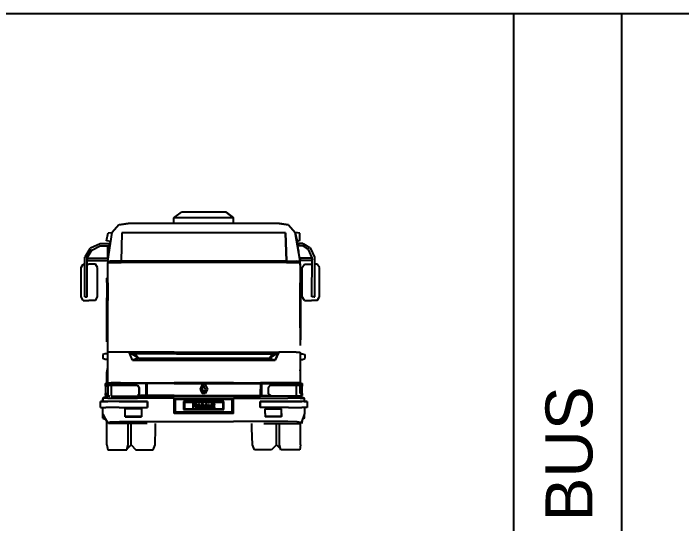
# Model space of a CAD drawing. Header units: millimetres. Extents: x 35403 to 155690, y 202798 to 276657.
# Drawn here: x 122408 to 130728, y 218152 to 224502 of the extents above; entities that cross this region are included whole.
import ezdxf

# ---------------------------------------------------------------- set-up
doc = ezdxf.new("R2010")
doc.units = ezdxf.units.MM
doc.layers.add('www.cad-blocks.net', color=7, linetype='Continuous')
doc.styles.get("Standard").update_dxf_attribs({"font": 'arial.ttf'})

# ---------------------------------------------------------------- blocks, each defined once
blk = doc.blocks.new('A$C67312C5B')
for p, q in [((1155.4, 2885), (1249.6, 2955)), ((1805.6, 2955), (1249.6, 2955)), ((1805.6, 2955), (1896.7, 2885)), ((1806.7, 2955), (1805.6, 2955)), ((1805.7, 2954.9), (1806.7, 2955)), ((1896.7, 2885), (1806.7, 2955)), ((1155.4, 2815), (1155.4, 2885)), ((1896.7, 2885), (1155.4, 2885)), ((1896.7, 2815), (1896.7, 2885)), ((471, 2799.6), (387.8, 2703.1)), ((471, 2799.6), (585.2, 2815)), ((471.7, 2799.7), (471.9, 2799.9)), ((585.2, 2815), (471.9, 2799.9)), ((585.2, 2815), (471.9, 2799.9)), ((586.3, 2815), (585.2, 2815)), ((1157.1, 2815), (586.3, 2815)), ((1895, 2815), (1157.1, 2815)), ((2465.8, 2815), (1895, 2815)), ((2465.8, 2815), (2466.9, 2815)), ((2581.1, 2799.6), (2466.9, 2815)), ((2466.9, 2815), (2580.2, 2799.9)), ((2580.2, 2799.9), (2471.5, 2814.4)), ((2580.4, 2799.7), (2580.2, 2799.9)), ((2580.2, 2799.9), (2580.2, 2799.9)), ((2581.1, 2799.6), (2664.3, 2703.1)), ((317.4, 2598.8), (335.5, 2699.7)), ((330.7, 2346.5), (387.8, 2703.1)), ((335.5, 2699.7), (387.8, 2703.1)), ((508.4, 2701.1), (497.5, 2346.3)), ((1157.1, 2701.1), (508.4, 2701.1)), ((1895, 2701.1), (1157.1, 2701.1)), ((2543.7, 2701.1), (1895, 2701.1)), ((2543.7, 2701.1), (2554.6, 2346.3)), ((2543.7, 2701.1), (2543.7, 2701.1)), ((2554.6, 2346.3), (2543.7, 2701.1)), ((2724.6, 2694.5), (2664.3, 2703.1)), ((2725, 2346.5), (2664.3, 2703.1)), ((2727.8, 2346.5), (2664.3, 2703.1)), ((2664.3, 2703.1), (2691.1, 2590.5)), ((2724.4, 2603.2), (2724.6, 2694.5)), ((369.8, 2590.5), (317.4, 2598.8)), ((351, 2566.7), (369.8, 2590.4)), ((2680.9, 2633.3), (2691.1, 2590.5)), ((2724.4, 2603.2), (2691.1, 2590.5)), ((2727.8, 2346.5), (2691.1, 2590.5)), ((47.9, 2399.3), (113.4, 2504.1)), ((118.1, 2510.8), (113.4, 2504.1)), ((118.1, 2510.8), (235.8, 2566.9)), ((132.8, 2484.6), (235.8, 2536.9)), ((235.8, 2566.9), (351.1, 2566.9)), ((235.8, 2536.9), (348.3, 2536.9)), ((330.7, 2384.7), (330.7, 2536.9)), ((349, 2544.4), (348.3, 2536.9)), ((350.4, 2559.4), (349, 2544.4)), ((351.1, 2566.9), (350.4, 2559.4)), ((2761.6, 2566.9), (2703.5, 2566.9)), ((2703.5, 2566.9), (2704.3, 2559.4)), ((2704.3, 2559.4), (2706, 2544.4)), ((2706, 2544.4), (2706.8, 2536.9)), ((2760.8, 2536.9), (2706.8, 2536.9)), ((2829.4, 2490.8), (2749.7, 2544.4)), ((2761.6, 2566.9), (2773.5, 2559.4)), ((2848.9, 2510.8), (2773.5, 2559.4)), ((2829.6, 2490.4), (2806.8, 2505.9)), ((2848.9, 2510.8), (2858.3, 2504.1)), ((2908.1, 2395.5), (2858.3, 2504.1)), ((75.5, 2388), (136.5, 2490.8)), ((75.5, 2387.1), (99.5, 2428.5)), ((2708.9, 2472.1), (2708.3, 2480.4)), ((2829.4, 2490.8), (2829.3, 2490.8)), ((2874.7, 2388), (2829.4, 2490.8)), ((45.4, 1901.9), (46.2, 2395.5)), ((47.9, 2399.3), (46.2, 2395.5)), ((76.6, 1901.9), (75.5, 2388)), ((75.5, 2384.7), (334.2, 2384.7)), ((75.5, 2377.2), (75.5, 2377.4)), ((75.5, 2377.2), (75.6, 2362.2)), ((75.5, 2362.1), (75.6, 2362.2)), ((75.6, 2354.7), (331.4, 2354.7)), ((330.7, 2346.5), (330.7, 2354.7)), ((330.7, 2346.5), (330.7, 2329.3)), ((330.7, 2346.5), (363.1, 2346.3)), ((331.4, 2354.7), (332.1, 2362.2)), ((333.5, 2377.2), (332.1, 2362.2)), ((333.5, 2377.2), (334.2, 2384.7)), ((363.1, 2346.3), (363.1, 2346.3)), ((497.5, 2346.3), (363.1, 2346.3)), ((363.1, 2346.3), (363.1, 2346.3)), ((394.5, 2329.2), (496.7, 2330.5)), ((1157.1, 2330.5), (496.7, 2330.5)), ((496.7, 2330.5), (496.7, 2330.5)), ((1157.1, 2346.3), (497.5, 2346.3)), ((1895, 2346.3), (1157.1, 2346.3)), ((1895, 2330.5), (1157.1, 2330.5)), ((2554.6, 2346.3), (1895, 2346.3)), ((2555.4, 2330.5), (1895, 2330.5)), ((2554.6, 2346.3), (2689, 2346.3)), ((2555.4, 2330.5), (2657.6, 2329.2)), ((2555.4, 2330.5), (2555.4, 2330.5)), ((2689, 2346.3), (2657.6, 2329.2)), ((2689, 2346.3), (2689, 2346.3)), ((2689.3, 2346.3), (2689, 2346.3)), ((2689, 2346.3), (2689, 2346.3)), ((2689.3, 2346.3), (2725, 2346.5)), ((2721.4, 2346.5), (2721.4, 2329.3)), ((2874.7, 2384.7), (2723.6, 2384.7)), ((2724.4, 2377.2), (2723.6, 2384.7)), ((2723.7, 2329.3), (2725, 2346.5)), ((2724.4, 2377.2), (2726.1, 2362.2)), ((2724.6, 2346.5), (2724.6, 2340.6)), ((2724.6, 2346.5), (2724.6, 2340.8)), ((2726.9, 2354.7), (2726.1, 2362.2)), ((2874.6, 2354.7), (2726.9, 2354.7)), ((2727.8, 2352.8), (2726.9, 2352.8)), ((2727.8, 2352.8), (2727.8, 2346.5)), ((2727.8, 2312.3), (2727.8, 2346.5)), ((2873.8, 1901.9), (2874.7, 2388)), ((2874.6, 2377.2), (2874.6, 2377.2)), ((2874.6, 2377.2), (2874.6, 2362.2)), ((2908.8, 1901.9), (2908.1, 2395.5)), ((0, 2267.9), (26.3, 2307.8)), ((0, 1902.5), (0, 2267.9)), ((26.3, 2307.8), (46.1, 2307.8)), ((75.7, 2307.8), (93.7, 2307.8)), ((160.6, 2307.8), (93.7, 2307.8)), ((176.9, 2307.8), (160.6, 2307.8)), ((203.2, 2267.9), (176.9, 2307.8)), ((176.9, 2307.8), (176.9, 2307.8)), ((203.2, 2267.9), (176.9, 2307.8)), ((203.2, 1902.5), (203.2, 2267.9)), ((203.2, 1902.5), (203.2, 2267.9)), ((330.7, 2329.3), (394.5, 2329.2)), ((330.7, 2329.3), (330.7, 2329.2)), ((394.4, 2329.2), (330.7, 2329.3)), ((330.7, 2077.6), (330.7, 2329.2)), ((394.4, 2329.2), (394.5, 2329.2)), ((2657.6, 2329.2), (2721.4, 2329.3)), ((2657.7, 2329.2), (2657.6, 2329.2)), ((2657.7, 2329.2), (2723.7, 2329.3)), ((2723.7, 2329.3), (2727.8, 2261.1)), ((2727.8, 2312.3), (2727.8, 2261.1)), ((2727.8, 2261.1), (2727.8, 2076.9)), ((2727.8, 2261.1), (2727.8, 2261.1)), ((2751.3, 2267.9), (2779.8, 2307.8)), ((2751.3, 1902.5), (2751.3, 2267.9)), ((2779.8, 2307.8), (2793.2, 2307.8)), ((2793.2, 2307.8), (2865.8, 2307.8)), ((2874.5, 2307.8), (2865.8, 2307.8)), ((2939, 2307.8), (2908.3, 2307.8)), ((2967.5, 2267.9), (2939, 2307.8)), ((2967.5, 1902.5), (2967.5, 2267.9)), ((330.7, 2138), (320.3, 2134.4)), ((320.3, 2080.2), (320.3, 2134.4)), ((330.7, 2084.2), (320.3, 2080.2)), ((320.3, 2080.2), (320.3, 1892.5)), ((2727.8, 2137.3), (2734.5, 2134.4)), ((2734.5, 2080.2), (2727.8, 2083.4)), ((2734.5, 2080.2), (2734.5, 2134.4)), ((2734.5, 1892.5), (2734.5, 2080.2)), ((330.7, 2077.6), (330.7, 1859.2)), ((2727.8, 1859.2), (2727.6, 2077.6)), ((2727.8, 1859.2), (2727.8, 2076.9)), ((26.3, 1856.8), (0, 1902.5)), ((26.3, 1856.8), (93.7, 1856.8)), ((46, 1901.9), (45.4, 1901.9)), ((46, 1901.9), (61.6, 1901.9)), ((61.6, 1901.9), (76.6, 1901.9)), ((160.6, 1856.8), (93.7, 1856.8)), ((176.9, 1856.8), (160.6, 1856.8)), ((176.9, 1856.8), (203.2, 1902.5)), ((176.9, 1856.8), (203.2, 1902.5)), ((176.9, 1856.8), (176.9, 1856.8)), ((320.3, 1341.6), (320.3, 1892.5)), ((330.7, 1533.7), (330.7, 1859.2)), ((2726.9, 1519.1), (2727.8, 1853.1)), ((2726.9, 1519.1), (2727.8, 1853)), ((2727.8, 1853), (2726.9, 1342.4)), ((2727.8, 1853), (2727.8, 1853.1)), ((2734.5, 1369.7), (2734.5, 1892.5)), ((2779.8, 1856.8), (2751.3, 1902.5)), ((2779.8, 1856.8), (2793.2, 1856.8)), ((2793.2, 1856.8), (2865.8, 1856.8)), ((2939, 1856.8), (2865.8, 1856.8)), ((2884.9, 1901.9), (2873.8, 1901.9)), ((2902.4, 1901.9), (2884.9, 1901.9)), ((2902.4, 1901.9), (2908.8, 1901.9)), ((2939, 1856.8), (2967.5, 1902.5)), ((330.7, 1215.1), (330.7, 1533.7)), ((2726.9, 1342.4), (2726.4, 1298.5)), ((2726.8, 1340.8), (2726.8, 1336.9)), ((2726.8, 1336.9), (2726.8, 1336.9)), ((2734.5, 1369.7), (2734.5, 1367.2)), ((299.6, 1194.5), (271, 1185.7)), ((271, 1185.7), (271, 1133.6)), ((330.7, 1194.5), (299.6, 1194.5)), ((330.7, 834.6), (330.7, 1215.1)), ((330.7, 1215.1), (330.7, 1215.1)), ((373.1, 1215.1), (330.7, 1215.1)), ((490.9, 1215.1), (373.1, 1215.1)), ((490.9, 1215.1), (490.9, 1215.1)), ((597.9, 1215.1), (490.9, 1215.1)), ((1157.1, 1215.1), (597.9, 1215.1)), ((597.9, 1215.1), (672.1, 1194.4)), ((640.9, 1113.7), (597.9, 1215.1)), ((711.8, 1138.3), (597.9, 1215.1)), ((1186.8, 1194.4), (672.1, 1194.4)), ((672.1, 1194.4), (711.8, 1138.3)), ((1157.1, 1215.1), (1895.1, 1215.1)), ((1186.8, 1194.4), (1865.3, 1194.3)), ((1865.3, 1194.3), (2385.6, 1194.3)), ((1895.1, 1215.1), (2460.4, 1215.1)), ((2346, 1138.3), (2460.4, 1215.1)), ((2385.6, 1194.3), (2346, 1138.3)), ((2385.6, 1194.3), (2460.4, 1215.1)), ((2417.4, 1113.7), (2460.4, 1215.1)), ((2460.4, 1215.1), (2417.4, 1113.7)), ((2561.2, 1215.1), (2460.4, 1215.1)), ((2561.2, 1215.1), (2561.2, 1215.1)), ((2679, 1215.1), (2561.2, 1215.1)), ((2679, 1215.1), (2726.3, 1215.1)), ((2679, 1215.1), (2679, 1215.1)), ((2726.3, 1215.1), (2726.3, 834.6)), ((2726.3, 1215.1), (2726.3, 1215.1)), ((2726.3, 1194.5), (2756, 1194.5)), ((2756, 1194.5), (2784.5, 1185.7)), ((2784.5, 1185.7), (2784.5, 1133.6)), ((299.6, 1121.7), (271, 1133.6)), ((330.7, 1121.7), (299.6, 1121.7)), ((711.8, 1138.3), (640.9, 1113.7)), ((640.9, 1113.7), (1157.1, 1113.7)), ((711.8, 1138.3), (1186.6, 1138.3)), ((1157.1, 1113.7), (1895.1, 1113.7)), ((1186.6, 1138.3), (1865.6, 1138.3)), ((1865.6, 1138.3), (2346, 1138.3)), ((1895.1, 1113.7), (2417.4, 1113.7)), ((2346, 1138.3), (2417.4, 1113.7)), ((2417.4, 1113.7), (2417.4, 1113.7)), ((2726.3, 1121.7), (2756, 1121.7)), ((2756, 1121.7), (2784.5, 1133.6)), ((320.6, 962.7), (330.7, 1023)), ((320.6, 928.5), (320.6, 962.7)), ((320.6, 831.1), (320.6, 928.5)), ((2731.5, 962.7), (2726.3, 994.1)), ((2731.5, 928.5), (2731.5, 962.7)), ((2731.5, 832.4), (2731.5, 928.5)), ((302.4, 824.6), (330.7, 834.6)), ((330.7, 834.6), (373.1, 834.6)), ((490.9, 834.6), (373.1, 834.6)), ((490.9, 834.6), (818.8, 834.6)), ((818.8, 834.6), (807.2, 824.6)), ((818.8, 834.6), (1157.1, 834.6)), ((818.8, 834.6), (818.8, 824.6)), ((1895.1, 834.6), (1157.1, 834.6)), ((1895.1, 834.6), (2232, 834.6)), ((2561.2, 834.6), (2232, 834.6)), ((2232, 824.6), (2232, 834.6)), ((2232, 834.6), (2243.8, 824.6)), ((2561.2, 834.6), (2561.2, 834.6)), ((2679, 834.6), (2561.2, 834.6)), ((2561.2, 834.6), (2561.2, 834.6)), ((2726.3, 834.6), (2679, 834.6)), ((2726.3, 834.6), (2749.6, 824.6)), ((302.3, 824.6), (302.4, 824.6)), ((302.3, 790.6), (302.3, 824.6)), ((302.3, 790.6), (302.5, 805.1)), ((302.3, 790.6), (302.3, 701.8)), ((330.7, 790.6), (302.3, 790.6)), ((302.4, 824.6), (354, 824.6)), ((302.5, 805.1), (355.3, 805.1)), ((330.7, 805.1), (330.7, 790.6)), ((330.7, 805.1), (355.3, 805.1)), ((330.7, 805.1), (330.7, 667.1)), ((485.9, 824.6), (354, 824.6)), ((355.3, 805.1), (484.9, 805.1)), ((373.1, 805.1), (373.1, 667.1)), ((373.1, 805.1), (484.9, 805.1)), ((484.9, 805.1), (699.5, 805.1)), ((807.2, 824.6), (485.9, 824.6)), ((699.5, 805.1), (723, 772.3)), ((699.6, 805), (699.5, 805.1)), ((699.6, 805), (700, 804.4)), ((723, 696.9), (723, 772.4)), ((723, 772.3), (723, 696.4)), ((807.2, 824.6), (807, 677.1)), ((1157.1, 824.6), (818.8, 824.6)), ((818.8, 824.6), (818.8, 667.1)), ((819.1, 677.1), (818.8, 824.6)), ((818.8, 824.6), (819.1, 755.1)), ((819.1, 677.3), (819.1, 755.1)), ((1157.1, 824.6), (1895.1, 824.6)), ((1506.2, 810.7), (1480.7, 755.2)), ((1480.7, 755.1), (1480.7, 755.2)), ((1480.7, 755.1), (1506.2, 700.3)), ((1503.4, 755.1), (1525.7, 797)), ((1525.7, 712.9), (1503.4, 755.2)), ((1504.5, 753.1), (1525.7, 713.9)), ((1506.2, 810.7), (1545.6, 810.7)), ((1548.4, 755.1), (1525.7, 797)), ((1548.4, 755.2), (1525.7, 712.9)), ((1547.3, 753.1), (1525.7, 713.9)), ((1545.6, 810.7), (1571.1, 755.2)), ((1571.1, 755.1), (1545.6, 700.3)), ((1571.1, 755.1), (1571.1, 755.2)), ((1895.1, 824.6), (2232, 824.6)), ((2232, 824.6), (2232, 755.1)), ((2232, 677.1), (2232, 755.1)), ((2243.8, 824.6), (2243.8, 677.1)), ((2243.8, 824.6), (2566.3, 824.6)), ((2358.4, 805.1), (2329.1, 772.3)), ((2329.1, 772.3), (2329.1, 696.4)), ((2358.4, 805.1), (2564.6, 805.1)), ((2358.4, 805), (2358.4, 805.1)), ((2564.6, 805.1), (2695.3, 805.1)), ((2679, 805.1), (2564.6, 805.1)), ((2566.3, 824.6), (2696.8, 824.6)), ((2679, 805.1), (2679, 667.1)), ((2679, 805.1), (2679, 805.1)), ((2695.3, 805.1), (2749.6, 805.1)), ((2721.4, 805.1), (2695.3, 805.1)), ((2696.8, 824.6), (2749.6, 824.6)), ((2726.3, 805.1), (2726.3, 701.8)), ((2726.3, 701.8), (2726.3, 790.6)), ((2749.9, 790.6), (2726.3, 790.6)), ((2749.9, 824.6), (2749.6, 824.6)), ((2749.6, 805.1), (2749.9, 790.6)), ((2749.9, 824.6), (2749.9, 790.6)), ((2749.9, 701.8), (2749.9, 790.6)), ((270.8, 641.9), (330.7, 667.1)), ((270.8, 641.9), (325.9, 666.6)), ((325.3, 666.9), (271.3, 642.1)), ((302.3, 701.8), (302.4, 677.1)), ((302.3, 701.8), (330.7, 701.8)), ((302.3, 676.6), (302.3, 701.8)), ((302.3, 676.6), (302.4, 677.1)), ((325.9, 666.6), (302.3, 676.6)), ((330.7, 667.1), (302.4, 677.1)), ((320.6, 664.7), (320.6, 668.9)), ((325.9, 666.6), (330.7, 667.1)), ((352.3, 667.1), (330.7, 667.1)), ((352.3, 667.1), (355, 667.1)), ((373.1, 667.1), (490.9, 667.1)), ((490.9, 667.1), (490.9, 667.1)), ((490.9, 667.1), (699.5, 667.1)), ((723, 696.4), (699.5, 677.1)), ((807, 677.1), (699.5, 677.1)), ((699.5, 667.1), (699.5, 677.1)), ((699.5, 667.1), (818.8, 667.1)), ((699.6, 667.1), (699.5, 667.1)), ((723, 696.9), (721.8, 695.4)), ((723, 696.9), (721.9, 695.5)), ((722.9, 696.4), (723, 696.4)), ((807, 677.1), (818.8, 667.1)), ((818.8, 667.1), (819.1, 677.1)), ((1157.1, 667.1), (818.8, 667.1)), ((819.1, 677.3), (819.1, 677.1)), ((1157.1, 677.1), (819.1, 677.1)), ((1157.1, 677.1), (1895.1, 677.1)), ((1895.1, 667.1), (1157.1, 667.1)), ((1545.6, 700.3), (1506.2, 700.3)), ((1525.6, 713.2), (1525.7, 712.9)), ((1525.8, 713.2), (1525.7, 712.9)), ((1895.1, 677.1), (2232, 677.1)), ((1895.1, 667.1), (2232, 667.1)), ((2232, 667.1), (2243.8, 677.1)), ((2232, 677.1), (2232, 667.1)), ((2352.6, 667.1), (2232, 667.1)), ((2243.8, 677.1), (2358.4, 677.1)), ((2330.5, 695.5), (2329.1, 696.9)), ((2329.1, 696.4), (2358.4, 677.1)), ((2329.2, 696.4), (2329.1, 696.4)), ((2352.5, 667.1), (2352.6, 667.1)), ((2561.2, 667.1), (2352.6, 667.1)), ((2358.4, 667.1), (2358.4, 677.1)), ((2358.4, 667.1), (2358.4, 667.1)), ((2679, 667.1), (2561.2, 667.1)), ((2679.4, 667.1), (2679, 667.1)), ((2679, 667.1), (2679, 667.1)), ((2726.3, 667.1), (2679.4, 667.1)), ((2726.3, 701.8), (2749.9, 701.8)), ((2749.8, 677.1), (2726.3, 667.1)), ((2726.3, 667.1), (2782, 641.7)), ((2749.9, 676.6), (2726.8, 666.8)), ((2749.9, 676.1), (2727.4, 666.6)), ((2727.4, 666.6), (2782, 641.7)), ((2731.5, 664.7), (2731.5, 668.3)), ((2749.9, 701.8), (2749.8, 677.1)), ((2749.9, 676.6), (2749.8, 677.1)), ((2749.9, 676.1), (2749.9, 676.6)), ((240.2, 600.5), (240.5, 600.4)), ((270.8, 600.5), (240.2, 600.5)), ((240.2, 600.5), (240.5, 600.4)), ((240.2, 600.5), (240.2, 600.5)), ((240.2, 525.9), (240.2, 600.5)), ((240.5, 600.4), (310.5, 600.3)), ((269.4, 631.9), (270.8, 632.5)), ((269.4, 622.8), (269.4, 631.9)), ((269.4, 600.5), (269.4, 622.8)), ((332.3, 641.1), (270.8, 641.9)), ((270.8, 641.9), (270.8, 600.5)), ((270.8, 600.5), (331.6, 600.5)), ((331.6, 600.5), (270.8, 600.5)), ((474, 600.3), (310.5, 600.3)), ((480.7, 600.5), (331.6, 600.5)), ((480.8, 600.5), (331.6, 600.5)), ((332.3, 641.1), (480.8, 641.1)), ((474, 600.3), (824.8, 600.3)), ((824.9, 600.5), (480.7, 600.5)), ((480.8, 641.1), (699.5, 641.1)), ((480.8, 600.5), (824.9, 600.5)), ((1157.1, 641.1), (699.5, 641.1)), ((824.8, 600.3), (824.9, 600.5)), ((824.8, 600.3), (824.8, 525.7)), ((824.9, 525.9), (824.9, 600.5)), ((824.9, 600.5), (824.9, 525.9)), ((1157.1, 641.1), (1895.1, 641.1)), ((1157.1, 641.1), (1172.9, 626.3)), ((1157.1, 450.2), (1157.1, 641.1)), ((1172.9, 465.9), (1172.9, 626.3)), ((1879.2, 626.3), (1172.9, 626.3)), ((1776.1, 599.9), (1276.1, 599.9)), ((1276.1, 599.9), (1276.1, 499.9)), ((1766.1, 589.9), (1286.1, 589.9)), ((1286.1, 589.9), (1286.1, 509.9)), ((1766.1, 509.9), (1766.1, 589.9)), ((1776.1, 499.9), (1776.1, 599.9)), ((1895.1, 641.1), (1879.2, 626.3)), ((1879.2, 465.9), (1879.2, 626.3)), ((1895.1, 641.1), (2358.4, 641.1)), ((1895.1, 461.1), (1895.1, 641.1)), ((2230.6, 600.5), (2573.3, 600.5)), ((2230.6, 600.5), (2230.6, 525.9)), ((2230.7, 600.3), (2230.7, 600.5)), ((2230.7, 600.5), (2230.7, 525.9)), ((2573.3, 600.5), (2230.7, 600.5)), ((2578.1, 600.4), (2230.7, 600.3)), ((2230.7, 525.8), (2230.7, 600.3)), ((2358.4, 641.1), (2573.8, 641.1)), ((2726, 600.5), (2573.3, 600.5)), ((2726.8, 641.1), (2573.8, 641.1)), ((2578.1, 600.4), (2749.5, 600.4)), ((2777.7, 600.5), (2726, 600.5)), ((2726.8, 641.1), (2782, 641.7)), ((2812.4, 600.6), (2749.5, 600.4)), ((2777.7, 600.5), (2779.4, 600.5)), ((2782.6, 600.5), (2782, 641.7)), ((2782.7, 631.9), (2782.1, 632.1)), ((2782.7, 622.8), (2782.7, 631.9)), ((2782.7, 600.5), (2782.7, 622.8)), ((2784.3, 600.5), (2813.2, 600.8)), ((2812.4, 600.6), (2813.3, 600.7)), ((2813.3, 600.7), (2813.2, 600.8)), ((2813.2, 600.8), (2813.2, 600.8)), ((2813.3, 600.7), (2814.3, 526.1)), ((240.2, 525.9), (240.7, 525.8)), ((240.7, 525.8), (307.3, 525.7)), ((269.4, 513), (269.4, 525.8)), ((269.4, 467.6), (269.4, 513)), ((270.8, 450.6), (270.8, 525.8)), ((473.8, 525.7), (307.3, 525.7)), ((473.8, 525.7), (824.8, 525.7)), ((749.9, 508.3), (548.3, 508.3)), ((548.3, 450.3), (548.3, 508.3)), ((548.4, 450.5), (548.4, 508.3)), ((749.9, 508.3), (749.9, 450.3)), ((824.9, 525.9), (824.8, 525.7)), ((1276.1, 499.9), (1776.1, 499.9)), ((1286.1, 509.9), (1766.1, 509.9)), ((1417.3, 578.8), (1391.3, 578.8)), ((1391.3, 578.8), (1391.3, 519.9)), ((1391.3, 519.9), (1399, 519.9)), ((1399, 552.8), (1399, 572.3)), ((1399, 572.3), (1417.7, 572.3)), ((1415.8, 552.8), (1399, 552.8)), ((1399, 519.9), (1399, 546.1)), ((1399, 546.1), (1408.1, 546.1)), ((1408.1, 546.1), (1409.9, 546.1)), ((1409.9, 546.1), (1411.3, 546)), ((1411.3, 546), (1412.4, 545.8)), ((1412.4, 545.8), (1413.6, 545.4)), ((1413.6, 545.4), (1414.8, 544.9)), ((1414.8, 544.9), (1416, 544.3)), ((1417.8, 552.9), (1415.8, 552.8)), ((1416, 544.3), (1416.9, 543.6)), ((1416.9, 543.6), (1417.8, 542.7)), ((1420.3, 578.8), (1417.3, 578.8)), ((1417.7, 572.3), (1420.2, 572.2)), ((1419.7, 553), (1417.8, 552.9)), ((1417.8, 542.7), (1418.8, 541.6)), ((1418.8, 541.6), (1419.9, 540.3)), ((1421.4, 553.2), (1419.7, 553)), ((1419.9, 540.3), (1420.9, 539.1)), ((1420.2, 572.2), (1422.4, 571.9)), ((1423, 578.6), (1420.3, 578.8)), ((1420.9, 539.1), (1421.9, 537.7)), ((1422.8, 553.5), (1421.4, 553.2)), ((1421.7, 546.8), (1424.4, 547.2)), ((1423.2, 546), (1421.7, 546.8)), ((1421.9, 537.7), (1423, 536)), ((1422.4, 571.9), (1424.3, 571.4)), ((1424.1, 553.9), (1422.8, 553.5)), ((1425.4, 578.3), (1423, 578.6)), ((1423, 536), (1424.2, 534.2)), ((1424.4, 545.3), (1423.2, 546)), ((1425.6, 554.6), (1424.1, 553.9)), ((1424.2, 534.2), (1425.5, 532.2)), ((1424.3, 571.4), (1425.9, 570.6)), ((1424.4, 547.2), (1426.9, 547.9)), ((1425.5, 544.5), (1424.4, 545.3)), ((1427.5, 577.8), (1425.4, 578.3)), ((1426.4, 543.8), (1425.5, 544.5)), ((1425.5, 532.2), (1433.3, 519.9)), ((1426.8, 555.4), (1425.6, 554.6)), ((1425.9, 570.6), (1427.3, 569.6)), ((1427.8, 542.5), (1426.4, 543.8)), ((1427.9, 556.4), (1426.8, 555.4)), ((1426.9, 547.9), (1429.1, 548.7)), ((1427.3, 569.6), (1428.6, 568.2)), ((1429.3, 577.3), (1427.5, 577.8)), ((1429.1, 541.1), (1427.8, 542.5)), ((1428.7, 557.5), (1427.9, 556.4)), ((1428.6, 568.2), (1429.5, 566.6)), ((1429.4, 558.7), (1428.7, 557.5)), ((1429.1, 548.7), (1431.1, 549.7)), ((1430.4, 539.5), (1429.1, 541.1)), ((1430.9, 576.5), (1429.3, 577.3)), ((1429.9, 560), (1429.4, 558.7)), ((1429.5, 566.6), (1430.1, 564.8)), ((1430.2, 561.4), (1429.9, 560)), ((1430.1, 564.8), (1430.3, 562.8)), ((1430.3, 562.8), (1430.2, 561.4)), ((1431.6, 537.8), (1430.4, 539.5)), ((1432.3, 575.6), (1430.9, 576.5)), ((1431.1, 549.7), (1432.8, 550.9)), ((1432.9, 536), (1431.6, 537.8)), ((1433.6, 574.5), (1432.3, 575.6)), ((1432.8, 550.9), (1434.3, 552.2)), ((1443.1, 519.9), (1432.9, 536)), ((1433.3, 519.9), (1443.1, 519.9)), ((1434.8, 573.2), (1433.6, 574.5)), ((1434.3, 552.2), (1435.7, 554)), ((1435.9, 571.7), (1434.8, 573.2)), ((1435.7, 554), (1436.9, 556)), ((1436.8, 570), (1435.9, 571.7)), ((1437.4, 568.3), (1436.8, 570)), ((1436.9, 556), (1437.7, 558.1)), ((1437.9, 566.5), (1437.4, 568.3)), ((1437.7, 558.1), (1438.2, 560.3)), ((1438.2, 564.7), (1437.9, 566.5)), ((1438.3, 562.8), (1438.2, 564.7)), ((1438.2, 560.3), (1438.3, 562.8)), ((1447.2, 543.9), (1447, 540.9)), ((1447, 540.9), (1447.2, 538)), ((1447.5, 546.7), (1447.2, 543.9)), ((1447.2, 538), (1447.5, 535.3)), ((1448.1, 549.3), (1447.5, 546.7)), ((1447.5, 535.3), (1448, 532.8)), ((1448, 532.8), (1448.8, 530.5)), ((1448.9, 551.6), (1448.1, 549.3)), ((1448.8, 530.5), (1449.8, 528.4)), ((1449.9, 553.8), (1448.9, 551.6)), ((1449.8, 528.4), (1451.1, 526.5)), ((1451.1, 555.8), (1449.9, 553.8)), ((1452.6, 557.6), (1451.1, 555.8)), ((1451.1, 526.5), (1452.5, 524.7)), ((1452.5, 524.7), (1454.5, 523)), ((1454.5, 559.4), (1452.6, 557.6)), ((1456.6, 560.9), (1454.5, 559.4)), ((1454.8, 536.8), (1454.5, 539.4)), ((1454.5, 539.4), (1486.3, 539.4)), ((1454.5, 523), (1456.6, 521.5)), ((1455.3, 534.3), (1454.8, 536.8)), ((1454.9, 545.4), (1455.2, 547.5)), ((1478.7, 545.4), (1454.9, 545.4)), ((1455.2, 547.5), (1455.7, 549.5)), ((1456.1, 532.2), (1455.3, 534.3)), ((1455.7, 549.5), (1456.4, 551.3)), ((1457.2, 530.3), (1456.1, 532.2)), ((1456.4, 551.3), (1457.4, 552.9)), ((1459, 562.1), (1456.6, 560.9)), ((1456.6, 521.5), (1459, 520.4)), ((1458.5, 528.7), (1457.2, 530.3)), ((1457.4, 552.9), (1458.7, 554.3)), ((1460, 527.3), (1458.5, 528.7)), ((1458.7, 554.3), (1460.1, 555.5)), ((1461.4, 562.9), (1459, 562.1)), ((1459, 520.4), (1461.6, 519.6)), ((1461.6, 526.3), (1460, 527.3)), ((1460.1, 555.5), (1461.6, 556.4)), ((1464.1, 563.4), (1461.4, 562.9)), ((1461.6, 556.4), (1463.3, 557.1)), ((1463.4, 525.5), (1461.6, 526.3)), ((1461.6, 519.6), (1464.4, 519.1)), ((1463.3, 557.1), (1465.1, 557.5)), ((1465.3, 525.1), (1463.4, 525.5)), ((1467, 563.6), (1464.1, 563.4)), ((1464.4, 519.1), (1467.4, 519)), ((1465.1, 557.5), (1467, 557.6)), ((1467.4, 524.9), (1465.3, 525.1)), ((1469.7, 563.4), (1467, 563.6)), ((1467, 557.6), (1469.2, 557.4)), ((1469.3, 525.1), (1467.4, 524.9)), ((1467.4, 519), (1469.8, 519.1)), ((1469.2, 557.4), (1471.1, 556.9)), ((1471.1, 525.5), (1469.3, 525.1)), ((1472.3, 562.9), (1469.7, 563.4)), ((1469.8, 519.1), (1472, 519.4)), ((1471.1, 556.9), (1472.9, 556.1)), ((1472.7, 526.1), (1471.1, 525.5)), ((1472, 519.4), (1474.1, 519.9)), ((1474.7, 562.1), (1472.3, 562.9)), ((1474.2, 527), (1472.7, 526.1)), ((1472.9, 556.1), (1474.5, 554.9)), ((1474.1, 519.9), (1476.1, 520.6)), ((1475.5, 528.2), (1474.2, 527)), ((1474.5, 554.9), (1476, 553.4)), ((1477, 561), (1474.7, 562.1)), ((1476.7, 529.7), (1475.5, 528.2)), ((1476, 553.4), (1476.8, 552.3)), ((1476.1, 520.6), (1477.9, 521.5)), ((1477.7, 531.6), (1476.7, 529.7)), ((1476.8, 552.3), (1477.5, 550.9)), ((1479.1, 559.5), (1477, 561)), ((1477.5, 550.9), (1478.1, 549.3)), ((1478.6, 533.7), (1477.7, 531.6)), ((1477.9, 521.5), (1479.6, 522.6)), ((1478.1, 549.3), (1478.5, 547.4)), ((1478.5, 547.4), (1478.7, 545.4)), ((1486.1, 532.8), (1478.6, 533.7)), ((1481, 557.8), (1479.1, 559.5)), ((1479.6, 522.6), (1481.1, 523.9)), ((1482.4, 556), (1481, 557.8)), ((1481.1, 523.9), (1482.4, 525.3)), ((1483.6, 554), (1482.4, 556)), ((1482.4, 525.3), (1483.6, 526.9)), ((1484.6, 551.9), (1483.6, 554)), ((1483.6, 526.9), (1484.6, 528.7)), ((1485.4, 549.5), (1484.6, 551.9)), ((1484.6, 528.7), (1485.5, 530.7)), ((1485.9, 547), (1485.4, 549.5)), ((1485.5, 530.7), (1486.1, 532.8)), ((1486.3, 544.3), (1485.9, 547)), ((1486.4, 541.4), (1486.3, 544.3)), ((1486.3, 539.4), (1486.4, 540.6)), ((1486.4, 540.6), (1486.4, 541.4)), ((1501.5, 562.6), (1495, 562.6)), ((1495, 562.6), (1495, 519.9)), ((1495, 519.9), (1502.2, 519.9)), ((1501.5, 556.6), (1501.5, 562.6)), ((1503.2, 558.7), (1501.5, 556.6)), ((1502.2, 543.2), (1502.3, 545.8)), ((1502.2, 519.9), (1502.2, 543.2)), ((1502.3, 545.8), (1502.6, 548.1)), ((1502.6, 548.1), (1503.1, 550.1)), ((1503.1, 550.1), (1503.7, 551.8)), ((1505.1, 560.5), (1503.2, 558.7)), ((1503.7, 551.8), (1504.6, 553.3)), ((1504.6, 553.3), (1505.6, 554.4)), ((1507.2, 561.8), (1505.1, 560.5)), ((1505.6, 554.4), (1507, 555.4)), ((1507, 555.4), (1508.5, 556.3)), ((1509.6, 562.8), (1507.2, 561.8)), ((1508.5, 556.3), (1510.1, 556.9)), ((1512.2, 563.4), (1509.6, 562.8)), ((1510.1, 556.9), (1511.8, 557.2)), ((1511.8, 557.2), (1513.5, 557.3)), ((1515.1, 563.6), (1512.2, 563.4)), ((1513.5, 557.3), (1514.9, 557.2)), ((1514.9, 557.2), (1516.2, 557)), ((1517, 563.5), (1515.1, 563.6)), ((1516.2, 557), (1517.5, 556.6)), ((1518.8, 563.2), (1517, 563.5)), ((1517.5, 556.6), (1518.6, 556)), ((1518.6, 556), (1519.9, 555)), ((1520.5, 562.8), (1518.8, 563.2)), ((1519.9, 555), (1520.9, 553.9)), ((1522.2, 562.2), (1520.5, 562.8)), ((1520.9, 553.9), (1521.6, 552.5)), ((1521.6, 552.5), (1521.9, 551.3)), ((1521.9, 551.3), (1522.2, 549.8)), ((1523.7, 561.4), (1522.2, 562.2)), ((1522.2, 549.8), (1522.3, 548)), ((1522.3, 548), (1522.4, 545.9)), ((1522.4, 545.9), (1522.4, 519.9)), ((1522.4, 519.9), (1529.6, 519.9)), ((1525, 560.6), (1523.7, 561.4)), ((1526.1, 559.6), (1525, 560.6)), ((1527, 558.6), (1526.1, 559.6)), ((1527.7, 557.4), (1527, 558.6)), ((1528.4, 556.1), (1527.7, 557.4)), ((1528.9, 554.7), (1528.4, 556.1)), ((1529.2, 553.2), (1528.9, 554.7)), ((1529.4, 552), (1529.2, 553.2)), ((1529.5, 550.4), (1529.4, 552)), ((1529.6, 548.5), (1529.5, 550.4)), ((1529.6, 546.2), (1529.6, 548.5)), ((1529.6, 519.9), (1529.6, 546.2)), ((1538.2, 532.7), (1538.1, 531.2)), ((1538.1, 531.2), (1538.2, 529.1)), ((1538.4, 534.2), (1538.2, 532.7)), ((1538.2, 529.1), (1538.7, 527.2)), ((1538.9, 535.6), (1538.4, 534.2)), ((1538.7, 527.2), (1539.4, 525.5)), ((1539.5, 536.9), (1538.9, 535.6)), ((1539.9, 552.6), (1539.3, 550.5)), ((1539.3, 550.5), (1546.4, 549.5)), ((1539.4, 525.5), (1540.5, 523.9)), ((1540.3, 538.2), (1539.5, 536.9)), ((1540.6, 554.6), (1539.9, 552.6)), ((1541.1, 539.3), (1540.3, 538.2)), ((1540.5, 523.9), (1541.8, 522.4)), ((1541.4, 556.3), (1540.6, 554.6)), ((1542.1, 540.2), (1541.1, 539.3)), ((1542.5, 557.8), (1541.4, 556.3)), ((1541.8, 522.4), (1543.5, 521.2)), ((1543.2, 541.1), (1542.1, 540.2)), ((1543.7, 559.1), (1542.5, 557.8)), ((1544.4, 541.8), (1543.2, 541.1)), ((1543.5, 521.2), (1545.4, 520.2)), ((1545.2, 560.2), (1543.7, 559.1)), ((1545.7, 542.5), (1544.4, 541.8)), ((1546.9, 561.2), (1545.2, 560.2)), ((1545.4, 520.2), (1547.5, 519.5)), ((1547, 543), (1545.7, 542.5)), ((1545.8, 531.4), (1545.9, 532.6)), ((1545.9, 530), (1545.8, 531.4)), ((1545.9, 532.6), (1546.2, 533.8)), ((1546.3, 528.8), (1545.9, 530)), ((1546.2, 533.8), (1546.8, 534.8)), ((1547, 527.6), (1546.3, 528.8)), ((1546.4, 549.5), (1547, 551.6)), ((1546.8, 534.8), (1547.6, 535.8)), ((1548.9, 562.1), (1546.9, 561.2)), ((1547, 551.6), (1547.9, 553.3)), ((1548.4, 543.5), (1547, 543)), ((1548, 526.6), (1547, 527.6)), ((1547.5, 519.5), (1550, 519.1)), ((1547.6, 535.8), (1548.5, 536.6)), ((1547.9, 553.3), (1548.8, 554.7)), ((1549.2, 525.7), (1548, 526.6)), ((1549.6, 543.7), (1548.4, 543.5)), ((1548.5, 536.6), (1549.6, 537.2)), ((1548.8, 554.7), (1550, 555.8)), ((1550.6, 562.6), (1548.9, 562.1)), ((1550.7, 525.1), (1549.2, 525.7)), ((1551.1, 544), (1549.6, 543.7)), ((1549.6, 537.2), (1550.7, 537.6)), ((1550, 555.8), (1551.3, 556.6)), ((1550, 519.1), (1552.6, 519)), ((1552.4, 563), (1550.6, 562.6)), ((1550.7, 537.6), (1552.1, 537.9)), ((1552.4, 524.8), (1550.7, 525.1)), ((1552.8, 544.3), (1551.1, 544)), ((1551.3, 556.6), (1553.1, 557.1)), ((1552.1, 537.9), (1553.9, 538.3)), ((1554.3, 563.3), (1552.4, 563)), ((1554.4, 524.7), (1552.4, 524.8)), ((1552.6, 519), (1554.7, 519.1)), ((1554.8, 544.5), (1552.8, 544.3)), ((1553.1, 557.1), (1555.1, 557.5)), ((1553.9, 538.3), (1555.9, 538.6)), ((1556.4, 563.5), (1554.3, 563.3)), ((1556.4, 524.8), (1554.4, 524.7)), ((1554.7, 519.1), (1556.8, 519.3)), ((1557.6, 544.9), (1554.8, 544.5)), ((1555.1, 557.5), (1557.5, 557.6)), ((1555.9, 538.6), (1558.9, 539.1)), ((1558.5, 563.6), (1556.4, 563.5)), ((1558.3, 525.1), (1556.4, 524.8)), ((1556.8, 519.3), (1558.7, 519.8)), ((1557.5, 557.6), (1559.6, 557.5)), ((1560.2, 545.3), (1557.6, 544.9)), ((1560.1, 525.7), (1558.3, 525.1)), ((1560.6, 563.5), (1558.5, 563.6)), ((1558.7, 519.8), (1560.6, 520.4)), ((1558.9, 539.1), (1561.6, 539.6)), ((1559.6, 557.5), (1561.4, 557.2)), ((1561.8, 526.5), (1560.1, 525.7)), ((1562.4, 545.7), (1560.2, 545.3)), ((1562.6, 563.4), (1560.6, 563.5)), ((1560.6, 520.4), (1562.1, 521)), ((1561.4, 557.2), (1563.1, 556.7)), ((1561.6, 539.6), (1564, 540.2)), ((1563.3, 527.5), (1561.8, 526.5)), ((1562.1, 521), (1563.6, 521.8)), ((1564.5, 546.1), (1562.4, 545.7)), ((1564.4, 563.1), (1562.6, 563.4)), ((1563.1, 556.7), (1564.5, 556)), ((1564.6, 528.7), (1563.3, 527.5)), ((1563.6, 521.8), (1565.2, 522.8)), ((1564, 540.2), (1566, 540.7)), ((1566, 562.8), (1564.4, 563.1)), ((1564.5, 556), (1565.7, 555.1)), ((1566.2, 546.6), (1564.5, 546.1)), ((1565.7, 530), (1564.6, 528.7)), ((1565.2, 522.8), (1566.7, 523.9)), ((1565.7, 555.1), (1566.6, 554.1)), ((1566.6, 531.5), (1565.7, 530)), ((1567.4, 562.3), (1566, 562.8)), ((1566, 540.7), (1567.7, 541.4)), ((1567.7, 547), (1566.2, 546.6)), ((1566.6, 554.1), (1567.3, 552.7)), ((1567.1, 532.9), (1566.6, 531.5)), ((1566.7, 523.9), (1568.3, 525.2)), ((1567.4, 534.5), (1567.1, 532.9)), ((1567.3, 552.7), (1567.6, 551)), ((1569, 561.6), (1567.4, 562.3)), ((1567.7, 536.5), (1567.4, 534.5)), ((1567.6, 551), (1567.8, 548.9)), ((1567.8, 548.3), (1567.7, 547)), ((1567.7, 541.4), (1567.7, 538.7)), ((1567.7, 538.7), (1567.7, 536.5)), ((1567.8, 548.9), (1567.8, 548.3)), ((1568.3, 525.2), (1568.6, 523.7)), ((1568.6, 523.7), (1568.9, 522.4)), ((1568.9, 522.4), (1569.3, 521.1)), ((1570.4, 560.8), (1569, 561.6)), ((1569.3, 521.1), (1569.8, 519.9)), ((1569.8, 519.9), (1577.4, 519.9)), ((1571.5, 560), (1570.4, 560.8)), ((1572.4, 559.1), (1571.5, 560)), ((1573.2, 558), (1572.4, 559.1)), ((1573.8, 556.9), (1573.2, 558)), ((1574.3, 555.6), (1573.8, 556.9)), ((1574.7, 554.1), (1574.3, 555.6)), ((1574.8, 553), (1574.7, 554.1)), ((1575, 551.5), (1574.8, 553)), ((1575, 549.7), (1575, 551.5)), ((1575.1, 547.5), (1575, 549.7)), ((1575.1, 537.8), (1575.1, 547.5)), ((1575.1, 534.7), (1575.1, 537.8)), ((1575.1, 531.9), (1575.1, 534.7)), ((1575.2, 529.6), (1575.1, 531.9)), ((1575.3, 527.7), (1575.2, 529.6)), ((1575.4, 526.2), (1575.3, 527.7)), ((1575.5, 525.1), (1575.4, 526.2)), ((1575.8, 523.7), (1575.5, 525.1)), ((1576.2, 522.4), (1575.8, 523.7)), ((1576.7, 521.2), (1576.2, 522.4)), ((1577.4, 519.9), (1576.7, 521.2)), ((1593.1, 562.6), (1585.9, 562.6)), ((1585.9, 562.6), (1585.9, 536.2)), ((1585.9, 536.2), (1585.9, 534)), ((1585.9, 534), (1586, 532.2)), ((1586, 532.2), (1586.1, 530.7)), ((1586.1, 530.7), (1586.3, 529.4)), ((1586.3, 529.4), (1586.7, 527.9)), ((1586.7, 527.9), (1587.2, 526.5)), ((1587.2, 526.5), (1587.8, 525.2)), ((1587.8, 525.2), (1588.6, 524.1)), ((1588.6, 524.1), (1589.5, 523)), ((1589.5, 523), (1590.6, 522.1)), ((1590.6, 522.1), (1591.9, 521.2)), ((1591.9, 521.2), (1593.4, 520.4)), ((1593.1, 538.9), (1593.1, 562.6)), ((1593.2, 536.3), (1593.1, 538.9)), ((1593.3, 534.2), (1593.2, 536.3)), ((1593.4, 532.5), (1593.3, 534.2)), ((1593.6, 531.3), (1593.4, 532.5)), ((1593.4, 520.4), (1595.1, 519.8)), ((1594, 530), (1593.6, 531.3)), ((1594.6, 528.8), (1594, 530)), ((1595.5, 527.7), (1594.6, 528.8)), ((1595.1, 519.8), (1596.8, 519.3)), ((1596.5, 526.8), (1595.5, 527.7)), ((1597.6, 526.1), (1596.5, 526.8)), ((1596.8, 519.3), (1598.6, 519.1)), ((1598.9, 525.6), (1597.6, 526.1)), ((1598.6, 519.1), (1600.5, 519)), ((1600.4, 525.3), (1598.9, 525.6)), ((1601.9, 525.2), (1600.4, 525.3)), ((1600.5, 519), (1603.2, 519.2)), ((1603.5, 525.3), (1601.9, 525.2)), ((1603.2, 519.2), (1605.8, 519.8)), ((1605.1, 525.6), (1603.5, 525.3)), ((1606.6, 526.1), (1605.1, 525.6)), ((1605.8, 519.8), (1608.1, 520.8)), ((1608, 526.9), (1606.6, 526.1)), ((1609.3, 527.8), (1608, 526.9)), ((1608.1, 520.8), (1610.3, 522.2)), ((1610.4, 528.8), (1609.3, 527.8)), ((1610.3, 522.2), (1612.2, 524)), ((1611.3, 530), (1610.4, 528.8)), ((1612, 531.4), (1611.3, 530)), ((1612.5, 532.7), (1612, 531.4)), ((1612.2, 524), (1614, 526.2)), ((1612.8, 534.1), (1612.5, 532.7)), ((1613, 535.8), (1612.8, 534.1)), ((1613.2, 537.7), (1613, 535.8)), ((1620.5, 562.6), (1613.2, 562.6)), ((1613.2, 562.6), (1613.2, 539.7)), ((1613.2, 539.7), (1613.2, 537.7)), ((1614, 526.2), (1614, 519.9)), ((1614, 519.9), (1620.5, 519.9)), ((1620.5, 519.9), (1620.5, 562.6)), ((1638.7, 578.8), (1631.4, 578.8)), ((1631.4, 578.8), (1631.4, 519.9)), ((1631.4, 519.9), (1638.7, 519.9)), ((1638.7, 519.9), (1638.7, 578.8)), ((1651, 562.6), (1645.7, 562.6)), ((1645.7, 562.6), (1645.7, 557)), ((1645.7, 557), (1651, 557)), ((1658.3, 577.5), (1651, 573.2)), ((1651, 573.2), (1651, 562.6)), ((1651, 557), (1651, 532.4)), ((1651, 532.4), (1651, 530)), ((1651, 530), (1651.2, 527.9)), ((1651.2, 527.9), (1651.3, 526.2)), ((1651.3, 526.2), (1651.6, 524.9)), ((1651.6, 524.9), (1651.9, 523.9)), ((1651.9, 523.9), (1652.6, 522.6)), ((1652.6, 522.6), (1653.6, 521.5)), ((1653.6, 521.5), (1655, 520.6)), ((1655, 520.6), (1656.1, 520.1)), ((1656.1, 520.1), (1657.6, 519.7)), ((1657.6, 519.7), (1659.2, 519.4)), ((1658.3, 562.6), (1658.3, 577.5)), ((1665.5, 562.6), (1658.3, 562.6)), ((1658.3, 532), (1658.3, 557)), ((1658.3, 557), (1665.5, 557)), ((1658.3, 530.2), (1658.3, 532)), ((1658.4, 528.9), (1658.3, 530.2)), ((1658.6, 528), (1658.4, 528.9)), ((1659.1, 527.2), (1658.6, 528)), ((1659.9, 526.6), (1659.1, 527.2)), ((1659.2, 519.4), (1661.1, 519.3)), ((1660.5, 526.3), (1659.9, 526.6)), ((1661.4, 526.2), (1660.5, 526.3)), ((1661.1, 519.3), (1662.3, 519.4)), ((1662.3, 526.1), (1661.4, 526.2)), ((1663.2, 526.1), (1662.3, 526.1)), ((1662.3, 519.4), (1663.6, 519.5)), ((1664.3, 526.2), (1663.2, 526.1)), ((1663.6, 519.5), (1665, 519.7)), ((1665.5, 526.4), (1664.3, 526.2)), ((1665, 519.7), (1666.5, 520)), ((1665.5, 557), (1665.5, 562.6)), ((1666.5, 520), (1665.5, 526.4)), ((2230.7, 525.8), (2230.7, 525.9)), ((2581.8, 525.8), (2230.7, 525.8)), ((2291.9, 450.3), (2291.9, 508.3)), ((2291.9, 508.3), (2493.6, 508.3)), ((2493.5, 450.5), (2493.5, 508.3)), ((2493.6, 450.3), (2493.6, 508.3)), ((2581.8, 525.8), (2749.5, 525.8)), ((2812.8, 525.9), (2749.5, 525.8)), ((2783.6, 525.9), (2782.6, 525.9)), ((2784.6, 450.6), (2783.6, 525.9)), ((2812.8, 525.9), (2814.3, 526.1)), ((269.4, 429), (269.4, 467.6)), ((269.4, 403.3), (269.4, 429)), ((270.8, 447.9), (270.8, 450.6)), ((330.7, 341.2), (270.8, 447.9)), ((330.7, 329.5), (274.1, 442)), ((548.3, 409), (548.3, 450.3)), ((548.4, 413.9), (548.4, 450.5)), ((749.9, 450.3), (749.9, 409)), ((1157.1, 450.2), (1172.9, 465.9)), ((1895.1, 450.2), (1157.1, 450.2)), ((1879.2, 465.9), (1172.9, 465.9)), ((1895.1, 450.2), (1879.2, 465.9)), ((1895.1, 450.2), (1895.1, 461.1)), ((2291.9, 450.3), (2291.9, 409)), ((2493.5, 450.5), (2493.5, 413.9)), ((2493.6, 409), (2493.6, 450.3)), ((2745.2, 329.5), (2784.5, 449.6)), ((2782.7, 429), (2782.7, 444.1)), ((2782.7, 403.3), (2782.7, 429)), ((2784.6, 450.6), (2784.5, 449.6)), ((269.4, 394.2), (269.4, 403.3)), ((269.4, 394.2), (306.7, 377.2)), ((308, 374.5), (330.7, 326.2)), ((320.6, 341), (320.6, 347.8)), ((320.6, 195.1), (320.6, 341)), ((330.7, 341.2), (365, 346.4)), ((330.7, 341.2), (330.7, 326.2)), ((330.7, 341.2), (330.7, 334.3)), ((340.7, 341.2), (375, 346.4)), ((340.7, 341.2), (340.7, 342.7)), ((340.7, 341.2), (340.7, 334.3)), ((340.7, 329.5), (340.7, 334.3)), ((365, 346.4), (480.4, 351.6)), ((368.9, 345.5), (371, 346.7)), ((375, 346.4), (479.1, 351.5)), ((480.4, 351.6), (1157.1, 351.4)), ((548.3, 409), (548.4, 413.9)), ((548.3, 409), (749.9, 409)), ((749.9, 413.9), (548.4, 413.9)), ((749.9, 409), (749.9, 409)), ((1157.1, 351.4), (1895.1, 351.4)), ((2571.7, 351.6), (1895.1, 351.4)), ((2493.5, 413.9), (2291.9, 413.9)), ((2493.6, 409), (2291.9, 409)), ((2291.9, 409), (2291.9, 409)), ((2493.6, 409), (2493.5, 413.9)), ((2687.1, 346.4), (2571.7, 351.6)), ((2687.1, 346.4), (2744.3, 341.2)), ((2734.3, 341.2), (2687.5, 346.3)), ((2731, 342.4), (2731.2, 341.6)), ((2731.5, 341.5), (2731.5, 342.4)), ((2735.1, 334.3), (2734.3, 341.2)), ((2734.5, 339), (2734.4, 342.1)), ((2735.1, 334.3), (2735.2, 329.5)), ((2745, 326.2), (2742.7, 341.4)), ((2744.3, 341.2), (2745.1, 334.3)), ((2753.7, 355.4), (2745, 326.2)), ((2745.1, 334.3), (2745.2, 329.5)), ((2782.7, 394.2), (2763.5, 385.4)), ((2782.7, 394.2), (2782.7, 403.3)), ((340.7, 326.2), (340.7, 329.5)), ((823, 326.2), (340.7, 326.2)), ((340.7, 326.2), (340.7, 326.2)), ((584.1, 195.1), (584.1, 326.2)), ((620.7, 195), (620.7, 326.2)), ((920.2, 63.3), (926.4, 267.5)), ((926.4, 286.2), (926.4, 326.2)), ((926.4, 267.5), (926.4, 286.2)), ((2125.7, 286.2), (2125.7, 326.2)), ((2125.7, 267.5), (2125.7, 286.2)), ((2131.9, 63.3), (2125.7, 267.5)), ((2276.2, 326.2), (2735, 326.2)), ((2431.4, 195), (2431.4, 326.2)), ((2468, 195.1), (2468, 326.2)), ((2731.5, 195.1), (2731.5, 326.2)), ((2735.2, 329.5), (2735, 326.2)), ((2744.6, 328.6), (2744.5, 329.4)), ((2745, 326.2), (2744.6, 328.6)), ((2745, 326.2), (2745.2, 329.5)), ((2745, 326.2), (2745, 326.2)), ((320.6, 97.6), (320.6, 195.1)), ((584.1, 97.6), (584.1, 195.1)), ((620.7, 97.6), (620.7, 195)), ((2431.4, 97.6), (2431.4, 195)), ((2468, 97.6), (2468, 195.1)), ((2731.5, 97.6), (2731.5, 195.1)), ((320.6, 63.3), (320.6, 97.6)), ((584.1, 63.3), (584.1, 97.6)), ((620.7, 63.3), (620.7, 97.6)), ((2431.4, 63.3), (2431.4, 97.6)), ((2468, 63.3), (2468, 97.6)), ((2731.5, 63.3), (2731.5, 97.6)), ((320.6, 63.3), (331.2, 0)), ((568.1, 0), (584.1, 63.3)), ((571.2, 12.4), (620.7, 63.3)), ((620.7, 63.3), (682.3, 0)), ((895.8, 0), (920.2, 63.3)), ((2156.3, 0), (2131.9, 63.3)), ((2431.4, 63.3), (2369.8, 0)), ((2480.9, 12.4), (2431.4, 63.3)), ((2484, 0), (2468, 63.3)), ((2731.5, 63.3), (2720.9, 0)), ((331.2, 0), (568.1, 0)), ((682.3, 0), (895.8, 0)), ((2369.8, 0), (2156.3, 0)), ((2720.9, 0), (2484, 0))]:
    blk.add_line(p, q)
blk = doc.blocks.new('FORMAT')
at = {"layer": 'www.cad-blocks.net', "color": 155, "true_color": 0x546d8e}
for p, q in [((39877.4, 224501.9), (155690, 224501.9)), ((128635.4, 224501.9), (128635.4, 203573.4)), ((129979.4, 224501.9), (129979.4, 203573.4))]:
    blk.add_line(p, q, dxfattribs=at)
at = {"layer": 'www.cad-blocks.net', "color": 155, "true_color": 0x546d8e, "insert": (129033.1, 212277.7), "char_height": 585, "attachment_point": 1, "rotation": 90}
blk.add_mtext_dynamic_manual_height_columns('ARTICULATED BUS', width=34548.88, gutter_width=12.5, heights=[0], dxfattribs=at)

msp = doc.modelspace()

# ---------------------------------------------------------------- block references
msp.add_blockref('A$C67312C5B', (123251.9, 219071.5))
at = {"layer": 'www.cad-blocks.net'}
msp.add_blockref('FORMAT', (0, 0), dxfattribs=at)

doc.saveas('drawing.dxf')
